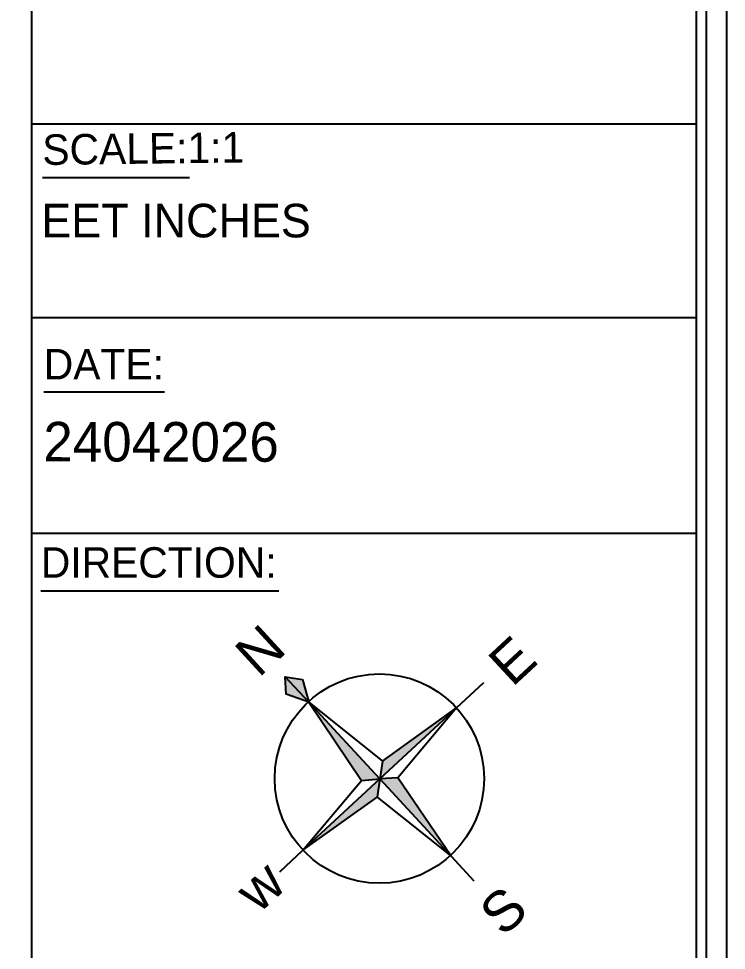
# Model space of a CAD drawing. Header units: inches. Extents: x 9636 to 21597, y -10243 to 557.
# Drawn here: x 15029.7 to 15293.8, y -2868.3 to -2520.7 of the extents above; entities that cross this region are included whole.
import ezdxf

# ---------------------------------------------------------------- set-up
doc = ezdxf.new("R2010")
doc.units = ezdxf.units.IN
doc.header["$MEASUREMENT"] = 0
for name, color, linetype in [('PDF2_0', 7, 'Continuous'), ('PDF2_ELE', 7, 'Continuous'), ('PDF2_FURNI', 7, 'Continuous'), ('PDF2_Text', 5, 'Continuous')]:
    doc.layers.add(name, color=color, linetype=linetype)
doc.styles.add('PDF ArialMT', font='arial.ttf')
doc.styles.add('PDF Stylus BT', font='stylu.ttf')

msp = doc.modelspace()

# ---------------------------------------------------------------- linework, layer by layer
at = {"layer": 'PDF2_0', "lineweight": 25}
for points in [[(15038.55393643325, -2579.980028370827), (15093.49187451186, -2579.980028370827)], [(15039.10515320327, -2659.906460023657), (15084.12118942153, -2659.906460023657)], [(15038.00271966323, -2734.136985052953), (15126.74861963638, -2734.136985052953)]]:
    msp.add_lwpolyline(points, dxfattribs=at)
at = {"layer": 'PDF2_ELE', "color": 240, "lineweight": 25, "true_color": 0xed1f24}
msp.add_lwpolyline([(15135.56808795669, -2767.209991254123), (15137.9566939601, -2775.661981727756), (15129.50470348647, -2772.722158954319), (15129.13722563979, -2766.291296637424)], close=True, dxfattribs=at)
msp.add_lwpolyline([(15137.9566939601, -2775.661981727756), (15129.13722563979, -2766.291296637424)], dxfattribs=at)
at = {"layer": 'PDF2_ELE', "lineweight": 25}
for points in [[(15203.18401174575, -2768.496163717502), (15193.07837096206, -2777.866848807834), (15203.18401174575, -2768.496163717502)], [(15137.9566939601, -2775.661981727756), (15165.51753246108, -2797.710652528537), (15164.41509892104, -2804.325253768771), (15163.49640430434, -2811.123593932345), (15191.05724280532, -2833.172264733126), (15171.21343908461, -2803.957775922092), (15164.41509892104, -2804.325253768771), (15135.75182688003, -2830.967397653048), (15157.61675875747, -2804.876470538791)], [(15165.51753246108, -2797.710652528537), (15193.07837096206, -2777.866848807834), (15164.41509892104, -2804.325253768771), (15137.9566939601, -2775.661981727756), (15157.61675875747, -2804.876470538791), (15164.41509892104, -2804.325253768771), (15191.05724280532, -2833.172264733126), (15199.50923327895, -2842.359210900118)], [(15193.07837096206, -2777.866848807834), (15171.21343908461, -2803.957775922092)], [(15135.75182688003, -2830.967397653048), (15163.49640430434, -2811.123593932345)], [(15127.11609748305, -2839.051910280001), (15135.75182688003, -2830.967397653048), (15127.11609748305, -2839.051910280001)]]:
    msp.add_lwpolyline(points, dxfattribs=at)
msp.add_circle((15164.31769209225, -2804.221607682753), 39.04444766225652, dxfattribs=at)
at = {"layer": 'PDF2_ELE', "color": 240, "true_color": 0xed1f24, "transparency": 33554559}
for points in [[(15135.56808795669, -2767.209991254123), (15129.13722563979, -2766.291296637424), (15132.62826518325, -2769.966075104221)], [(15129.13722563979, -2766.291296637424), (15132.62826518325, -2769.966075104221), (15129.50470348647, -2772.722158954319)], [(15132.62826518325, -2769.966075104221), (15129.50470348647, -2772.722158954319), (15137.9566939601, -2775.661981727756)], [(15132.62826518325, -2769.966075104221), (15135.56808795669, -2767.209991254123), (15137.9566939601, -2775.661981727756)]]:
    msp.add_solid(points, dxfattribs=at)
at = {"layer": 'PDF2_ELE', "transparency": 33554559}
for points in [[(15137.9566939601, -2775.661981727756), (15161.4752761476, -2801.201692071994), (15157.61675875747, -2804.876470538791)], [(15165.51753246108, -2797.710652528537), (15193.07837096206, -2777.866848807834), (15164.41509892104, -2804.325253768771)], [(15161.4752761476, -2801.201692071994), (15157.61675875747, -2804.876470538791), (15164.41509892104, -2804.325253768771)], [(15135.75182688003, -2830.967397653048), (15164.41509892104, -2804.325253768771), (15163.49640430434, -2811.123593932345)], [(15164.41509892104, -2804.325253768771), (15171.21343908461, -2803.957775922092), (15167.35492169448, -2807.448815465548)], [(15171.21343908461, -2803.957775922092), (15167.35492169448, -2807.448815465548), (15191.05724280532, -2833.172264733126)]]:
    msp.add_solid(points, dxfattribs=at)
at = {"layer": 'PDF2_FURNI', "lineweight": 25}
for points in [[(14018.6191729738, -3093.714058029018), (14018.6191729738, -2182.552737186755), (15293.76730095229, -2182.552737186755), (15293.76730095229, -3093.714058029018)], [(14026.15246883074, -3086.180762172085), (14026.15246883074, -2190.086033043689), (15286.23400509536, -2190.086033043689), (15286.23400509536, -3086.180762172085)], [(14029.82724729753, -3082.505983705288), (14029.82724729753, -2193.760811510485), (15282.55922662856, -2193.760811510485), (15282.55922662856, -3082.505983705288)]]:
    msp.add_lwpolyline(points, close=True, dxfattribs=at)
for points in [[(15034.51168011978, -2193.760811510485), (15034.51168011978, -3082.505983705288)], [(15034.32794119644, -2559.952485726785), (15282.37548770522, -2559.952485726785)], [(15034.32794119644, -2632.161882599342), (15282.37548770522, -2632.161882599342)], [(15034.32794119644, -2712.639531022191), (15282.37548770522, -2712.639531022191)]]:
    msp.add_lwpolyline(points, dxfattribs=at)

# ---------------------------------------------------------------- texts
at = {"layer": 'PDF2_Text', "color": 7, "attachment_point": 4}
for s, insert, char_height, rotation, style in [('SCALE:1:1', (15038.54328219253, -2569.681957046365), 11.38398901622237, 0.7233793679374797, 'PDF Stylus BT'), ('24042026', (15038.92139091537, -2678.607876801611), 14.76780114179843, 359.91746583858156, 'PDF Stylus BT'), ('E', (15208.8093340245, -2764.898464944004), 14.89245842966272, 42.841228376924086, 'PDF ArialMT'), ('w', (15114.21119513686, -2849.392984082643), 14.89245842966272, 42.511570429425596, 'PDF ArialMT'), ('S', (15205.501893217, -2858.241669788973), 14.89245842966272, 42.84122837692335, 'PDF ArialMT')]:
    msp.add_mtext(s, dxfattribs=dict(at, insert=insert, char_height=char_height, rotation=rotation, style=style))
at = {"layer": 'PDF2_Text', "color": 7, "attachment_point": 4, "style": 'PDF Stylus BT'}
for s, insert, char_height in [('EET INCHES', (15038.17575761672, -2596.120735774392), 12.529536289919), ('DATE:', (15039.09449896255, -2649.611613008887), 11.38398901622237), ('DIRECTION:', (15037.99201869338, -2723.661436508031), 11.38398901622237)]:
    msp.add_mtext(s, dxfattribs=dict(at, insert=insert, char_height=char_height))
at = {"layer": 'PDF2_Text', "color": 240, "true_color": 0xed1f24, "insert": (15114.21119513686, -2761.37844166016), "char_height": 14.89245842966272, "attachment_point": 4, "rotation": 42.51157042942567, "style": 'PDF ArialMT'}
msp.add_mtext('N', dxfattribs=at)

doc.saveas('drawing.dxf')
